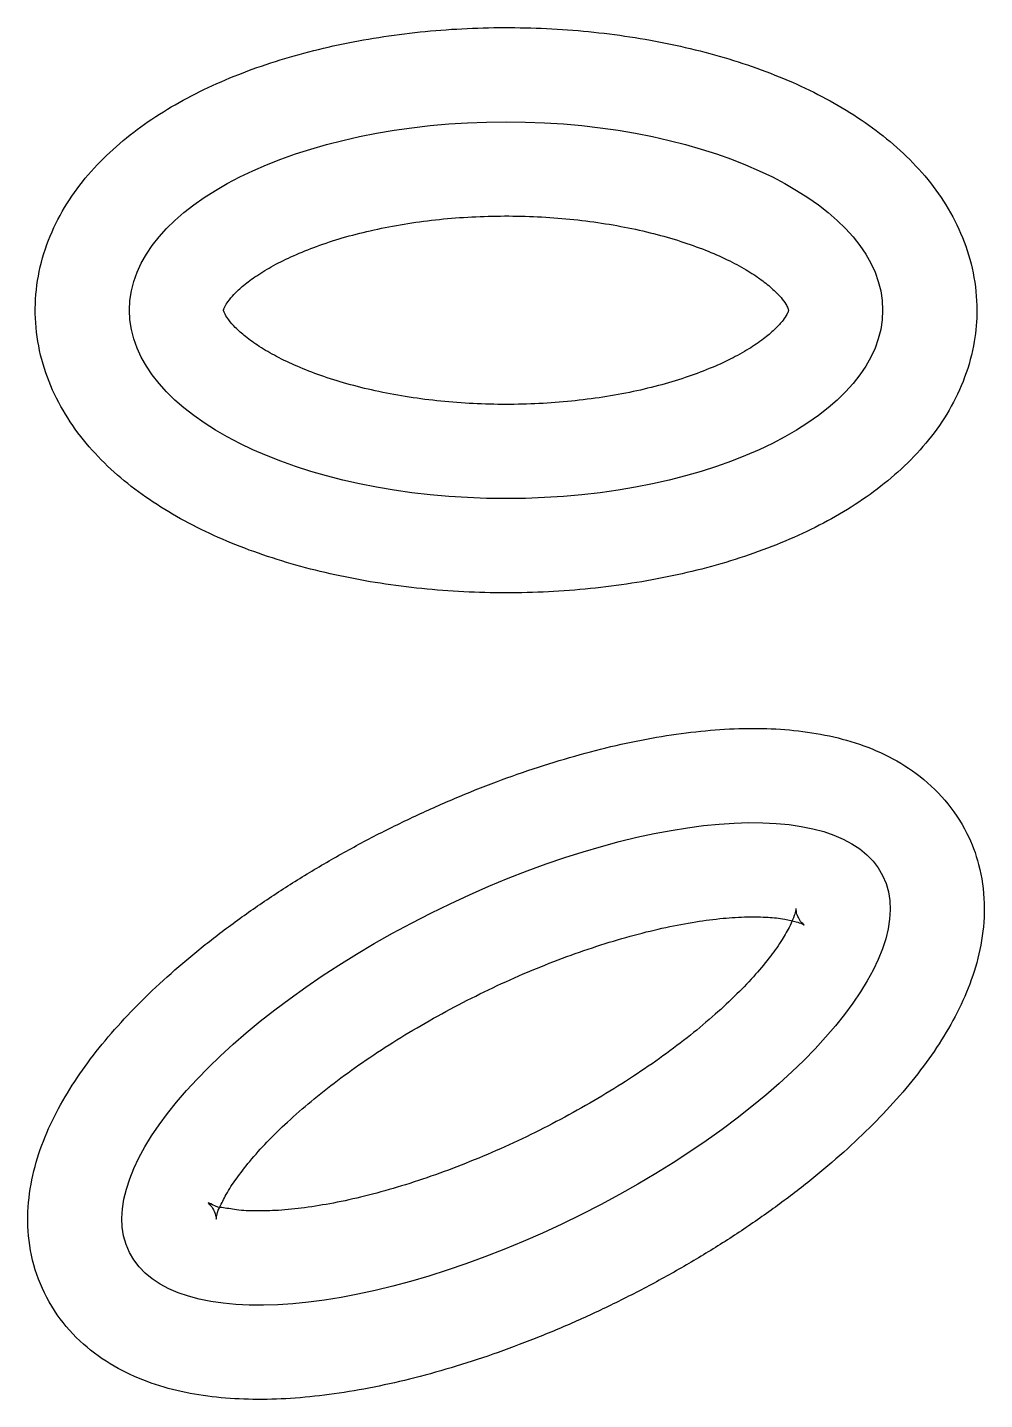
# Model space of a CAD drawing. Header units: millimetres. Extents: x -15.4 to 35.4, y -27.8 to 45.
import ezdxf

# ---------------------------------------------------------------- set-up
doc = ezdxf.new("R2010")
doc.units = ezdxf.units.MM
doc.layers.get('0').update_dxf_attribs({"lineweight": 25, "true_color": 0xffffff})

msp = doc.modelspace()

# ---------------------------------------------------------------- linework, layer by layer
for centre, major_axis, ratio in [((10, 30), (20, 0), 0.5), ((10, -10), (20, 10), 0.4)]:
    msp.add_ellipse(centre, major_axis=major_axis, ratio=ratio)
for points, knots in [([(35, 30), (34.997, 30.664), (34.869, 31.987), (34.293, 33.876), (33.407, 35.605), (32.275, 37.148), (30.95, 38.512), (29.469, 39.715), (27.852, 40.773), (26.115, 41.702), (24.269, 42.509), (22.326, 43.202), (20.296, 43.782), (18.193, 44.251), (16.031, 44.609), (13.824, 44.855), (11.59, 44.991), (9.344, 45.014), (7.103, 44.925), (4.883, 44.725), (2.7, 44.413), (0.571, 43.99), (-1.491, 43.456), (-3.472, 42.811), (-5.36, 42.052), (-7.144, 41.175), (-8.812, 40.172), (-10.352, 39.031), (-11.745, 37.736), (-12.962, 36.269), (-13.959, 34.617), (-14.671, 32.789), (-15.032, 30.832), (-14.998, 28.833), (-14.574, 26.893), (-13.809, 25.092), (-12.772, 23.471), (-11.522, 22.034), (-10.103, 20.767), (-8.54, 19.65), (-6.852, 18.669), (-5.05, 17.812), (-3.145, 17.073), (-1.15, 16.446), (0.925, 15.931), (3.064, 15.527), (5.254, 15.234), (7.478, 15.052), (9.722, 14.982), (11.967, 15.024), (14.198, 15.178), (16.398, 15.444), (18.551, 15.82), (20.643, 16.308), (22.659, 16.907), (24.587, 17.618), (26.415, 18.446), (28.133, 19.395), (29.728, 20.477), (31.185, 21.705), (32.48, 23.099), (33.575, 24.673), (34.414, 26.431), (34.898, 28.234), (35.003, 29.447), (35, 30)], [0, 0, 0, 0, 1.9919, 3.958714, 5.889532, 7.790894, 9.680453, 11.578755, 13.503751, 15.468448, 17.480515, 19.542788, 21.654064, 23.809914, 26.003408, 28.225763, 30.466902, 32.715956, 34.961735, 37.193183, 39.399835, 41.572303, 43.702816, 45.785819, 47.818674, 49.802435, 51.742675, 53.650157, 55.54092, 57.434896, 59.351832, 61.303934, 63.287863, 65.283204, 67.262808, 69.208731, 71.120638, 73.012612, 74.904865, 76.816871, 78.763823, 80.755583, 82.796907, 84.888172, 87.026197, 89.205007, 91.41652, 93.651132, 95.898245, 98.146747, 100.385472, 102.603651, 104.791386, 106.940166, 109.043434, 111.097249, 113.10103, 115.058373, 116.977825, 118.873286, 120.763384, 122.668657, 124.605499, 126.577792, 128.236795, 128.236795, 128.236795, 128.236795]), ([(25, 30), (25, 30.005), (24.992, 30.042), (24.953, 30.155), (24.829, 30.38), (24.571, 30.721), (24.139, 31.157), (23.518, 31.656), (22.707, 32.183), (21.715, 32.71), (20.556, 33.215), (19.249, 33.679), (17.814, 34.088), (16.273, 34.431), (14.648, 34.7), (12.96, 34.888), (11.234, 34.993), (9.491, 35.011), (7.754, 34.942), (6.048, 34.788), (4.394, 34.552), (2.815, 34.239), (1.333, 33.857), (-0.029, 33.414), (-1.252, 32.924), (-2.316, 32.403), (-3.204, 31.873), (-3.904, 31.359), (-4.414, 30.893), (-4.739, 30.508), (-4.917, 30.234), (-4.979, 30.077), (-5.001, 30.013), (-4.999, 29.98), (-4.974, 29.904), (-4.896, 29.728), (-4.697, 29.434), (-4.341, 29.033), (-3.8, 28.557), (-3.067, 28.038), (-2.149, 27.508), (-1.057, 26.991), (0.191, 26.508), (1.575, 26.074), (3.074, 25.703), (4.667, 25.402), (6.332, 25.18), (8.045, 25.04), (9.784, 24.986), (11.526, 25.019), (13.247, 25.137), (14.926, 25.34), (16.539, 25.621), (18.064, 25.976), (19.478, 26.395), (20.761, 26.867), (21.894, 27.377), (22.857, 27.907), (23.636, 28.431), (24.225, 28.921), (24.626, 29.344), (24.858, 29.667), (24.964, 29.871), (24.995, 29.968), (25, 29.997), (25, 30)], [0, 0, 0, 0, 0.014762, 0.113014, 0.357191, 0.781009, 1.394475, 2.192906, 3.164116, 4.292573, 5.561374, 6.953054, 8.449855, 10.033791, 11.686663, 13.390066, 15.125429, 16.87406, 18.617217, 20.336178, 22.012313, 23.627144, 25.162383, 26.599956, 27.922007, 29.110933, 30.14954, 31.021571, 31.713095, 32.215619, 32.531977, 32.684987, 32.725176, 32.729216, 32.783599, 32.961352, 33.30808, 33.84259, 34.565264, 35.466369, 36.531425, 37.743952, 39.086667, 40.541917, 42.09181, 43.718233, 45.402867, 47.127202, 48.87259, 50.6203, 52.351594, 54.047796, 55.690358, 57.260909, 58.741286, 60.11354, 61.359954, 62.46313, 63.406317, 64.174361, 64.755972, 65.148351, 65.364866, 65.443956, 65.452495, 65.452495, 65.452495, 65.452495]), ([(34.472, 2.236), (34.152, 2.868), (33.373, 4.045), (31.849, 5.445), (30.137, 6.464), (28.332, 7.152), (26.471, 7.577), (24.561, 7.791), (22.596, 7.827), (20.573, 7.705), (18.493, 7.439), (16.36, 7.037), (14.183, 6.506), (11.975, 5.854), (9.749, 5.086), (7.52, 4.211), (5.306, 3.234), (3.123, 2.165), (0.989, 1.012), (-1.08, -0.216), (-3.069, -1.511), (-4.96, -2.865), (-6.74, -4.268), (-8.397, -5.717), (-9.918, -7.205), (-11.293, -8.733), (-12.511, -10.305), (-13.561, -11.933), (-14.424, -13.637), (-15.065, -15.444), (-15.423, -17.374), (-15.402, -19.412), (-14.907, -21.461), (-13.914, -23.348), (-12.514, -24.911), (-10.864, -26.084), (-9.09, -26.901), (-7.251, -27.428), (-5.362, -27.725), (-3.42, -27.832), (-1.422, -27.774), (0.635, -27.566), (2.747, -27.22), (4.907, -26.742), (7.104, -26.139), (9.324, -25.419), (11.554, -24.587), (13.776, -23.652), (15.974, -22.621), (18.13, -21.502), (20.229, -20.303), (22.253, -19.035), (24.186, -17.705), (26.014, -16.321), (27.724, -14.891), (29.302, -13.419), (30.739, -11.908), (32.024, -10.355), (33.146, -8.752), (34.09, -7.083), (34.829, -5.322), (35.314, -3.444), (35.464, -1.444), (35.19, 0.497), (34.739, 1.709), (34.472, 2.236)], [0, 0, 0, 0, 2.125637, 4.184763, 6.157159, 8.067479, 9.957793, 11.867148, 13.82408, 15.846173, 17.941889, 20.112655, 22.354621, 24.660015, 27.018175, 29.416365, 31.84043, 34.27536, 36.705798, 39.116531, 41.492982, 43.821753, 46.09123, 48.29233, 50.419426, 52.47156, 54.454031, 56.380366, 58.274397, 60.171159, 62.113108, 64.13551, 66.239488, 68.374627, 70.467056, 72.47455, 74.405952, 76.299382, 78.196691, 80.131102, 82.124592, 84.189153, 86.328904, 88.542002, 90.822164, 93.159822, 95.543014, 97.958103, 100.39037, 102.824544, 105.245292, 107.637709, 109.98784, 112.283246, 114.513692, 116.671983, 118.755051, 120.765375, 122.712797, 124.616641, 126.507355, 128.42531, 130.41147, 132.484706, 134.257593, 134.257593, 134.257593, 134.257593]), ([(25.528, -2.236), (25.578, -2.332), (25.606, -2.436), (25.887, -2.664), (25.641, -2.518), (25.353, -2.442), (24.707, -2.283), (23.853, -2.203), (22.755, -2.182), (21.472, -2.263), (20.026, -2.449), (18.45, -2.748), (16.769, -3.158), (15.011, -3.678), (13.201, -4.302), (11.364, -5.024), (9.523, -5.836), (7.702, -6.728), (5.923, -7.689), (4.21, -8.706), (2.582, -9.766), (1.061, -10.853), (-0.333, -11.952), (-1.583, -13.043), (-2.672, -14.108), (-3.583, -15.114), (-4.307, -16.055), (-4.834, -16.829), (-5.172, -17.569), (-5.337, -17.839), (-5.395, -18.314), (-5.403, -18.073), (-5.468, -17.885), (-5.606, -17.604), (-5.735, -17.458), (-5.877, -17.324), (-5.389, -17.609), (-5.066, -17.609), (-4.214, -17.789), (-3.245, -17.814), (-2.024, -17.785), (-0.646, -17.641), (0.881, -17.39), (2.521, -17.026), (4.25, -16.552), (6.041, -15.97), (7.87, -15.287), (9.713, -14.512), (11.545, -13.652), (13.344, -12.718), (15.087, -11.723), (16.753, -10.68), (18.32, -9.602), (19.77, -8.505), (21.082, -7.408), (22.239, -6.331), (23.226, -5.295), (24.029, -4.33), (24.639, -3.462), (25.053, -2.748), (25.289, -2.193), (25.372, -1.92), (25.407, -1.703), (25.422, -2.078), (25.485, -2.154), (25.528, -2.236)], [0, 0, 0, 0, 0.325846, 0.494997, 0.578141, 0.941823, 1.576025, 2.45653, 3.556593, 4.850618, 6.31464, 7.925898, 9.662312, 11.502083, 13.423449, 15.404553, 17.423414, 19.457944, 21.48601, 23.485495, 25.434369, 27.310725, 29.09277, 30.758742, 32.286718, 33.654279, 34.838026, 35.813065, 36.552945, 37.03158, 37.230837, 37.302477, 37.579516, 37.926214, 38.176431, 38.2054, 38.45209, 38.976298, 39.757604, 40.769551, 41.985901, 43.382038, 44.934767, 46.621782, 48.421206, 50.311282, 52.270202, 54.276037, 56.306737, 58.340181, 60.354235, 62.326828, 64.235999, 66.059913, 67.77681, 69.364868, 70.801923, 72.065051, 73.130032, 73.970996, 74.561226, 74.87776, 74.915138, 75.119365, 75.397882, 75.397882, 75.397882, 75.397882])]:
    msp.add_open_spline(points, degree=3, knots=knots)

doc.saveas('drawing.dxf')
